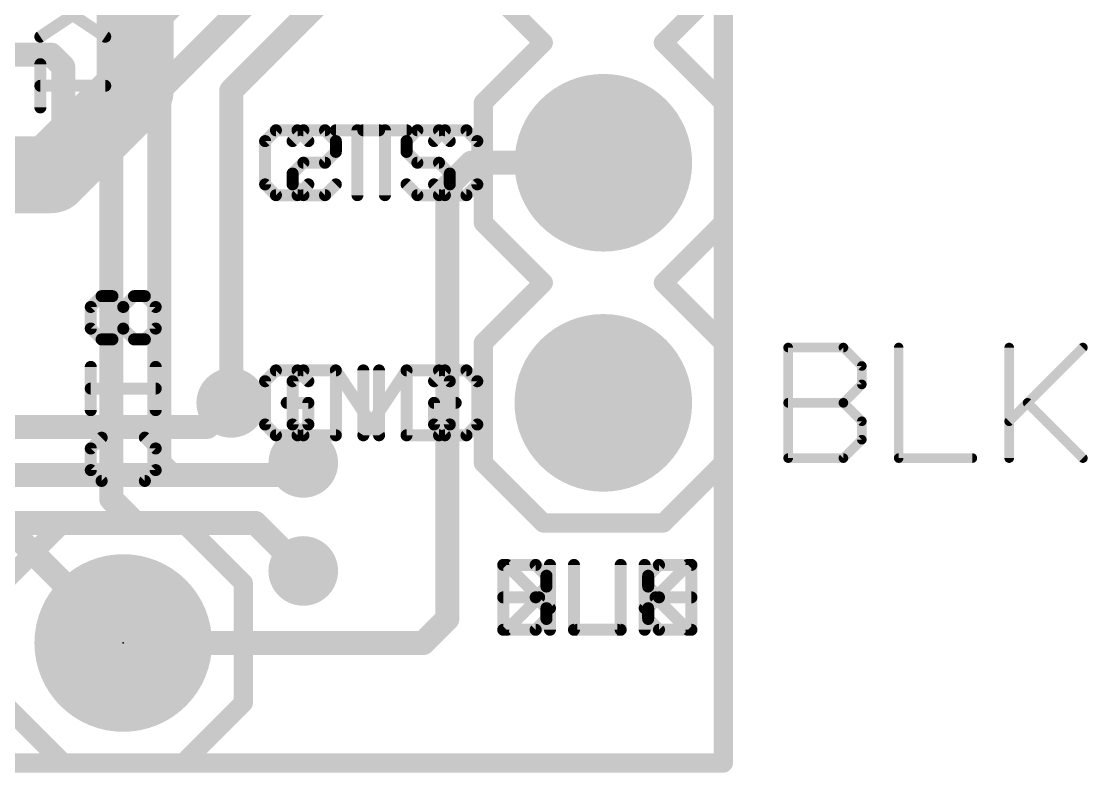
# Model space of a CAD drawing. Extents: x -3 to 111, y -18 to 20.
# Drawn here: x 35.75 to 47.04, y -0.1 to 7.85 of the extents above; entities that cross this region are included whole.
import ezdxf

# ---------------------------------------------------------------- set-up
doc = ezdxf.new("R2010")
doc.units = 0
for name, color, linetype in [('1', 12, 'CONTINUOUS'), ('16', 132, 'CONTINUOUS'), ('17', 110, 'CONTINUOUS'), ('18', 110, 'CONTINUOUS'), ('20', 53, 'CONTINUOUS'), ('21', 41, 'CONTINUOUS'), ('22', 40, 'CONTINUOUS'), ('23', 53, 'CONTINUOUS'), ('51', 53, 'CONTINUOUS')]:
    doc.layers.add(name, color=color, linetype=linetype)

# ---------------------------------------------------------------- blocks, each defined once
blk = doc.blocks.new('RECT')
blk.add_solid([(-0.5, -0.5), (0.5, -0.5), (-0.5, 0.5), (0.5, 0.5)])
blk = doc.blocks.new('ROUNDP')
at = {"const_width": 0.5}
blk.add_lwpolyline([(0, -0.25, 1), (0, 0.25, 1), (0, -0.25)], format="xyb", dxfattribs=at)
blk = doc.blocks.new('ROUNDV')
at = {"const_width": 0.5}
blk.add_lwpolyline([(0, -0.25, 1), (0, 0.25, 1), (0, -0.25)], format="xyb", dxfattribs=at)

msp = doc.modelspace()

# ---------------------------------------------------------------- linework, layer by layer
at = {"layer": '1'}
for points, const_width in [([(43.18, 0), (43.18, 20.32)], 0.2032), ([(37.211, 7.112), (40.005, 9.906)], 0.254), ([(37.973, 7.112), (40.64, 9.779)], 0.254), ([(36.703, 7.366), (38.481, 9.144)], 0.254), ([(35.167, 7.493), (36.068, 7.493)], 0.254), ([(36.068, 7.493), (36.195, 7.366)], 0.254), ([(36.195, 7.366), (36.195, 6.223)], 0.254), ([(36.703, 2.794), (36.703, 7.366)], 0.254), ([(37.211, 3.175), (37.211, 7.112)], 0.254), ([(37.973, 3.81), (37.973, 7.112)], 0.254), ([(40.259, 6.096), (40.513, 6.35)], 0.254), ([(40.513, 6.35), (41.91, 6.35)], 0.254), ([(36.195, 6.223), (36.068, 6.096)], 0.254), ([(36.068, 6.096), (35.14, 6.096)], 0.254), ([(40.259, 1.524), (40.259, 6.096)], 0.254), ([(37.338, 3.048), (37.211, 3.175)], 0.254), ([(38.735, 3.175), (38.608, 3.048)], 0.254), ([(38.608, 3.048), (37.338, 3.048)], 0.254), ([(36.957, 2.54), (36.703, 2.794)], 0.254), ([(35.56, 2.54), (36.83, 1.27)], 0.254), ([(38.227, 2.54), (36.957, 2.54)], 0.254), ([(38.735, 2.032), (38.227, 2.54)], 0.254), ([(40.005, 1.27), (40.259, 1.524)], 0.254), ([(36.83, 1.27), (40.005, 1.27)], 0.254), ([(0, 0), (43.18, 0)], 0.2032)]:
    msp.add_lwpolyline(points, dxfattribs=dict(at, const_width=const_width))
for points, const_width in [([(36.1129, 7.5379, 1), (36.0231, 7.4481)], 0.127), ([(36.068, 7.4295, 1), (36.068, 7.5565)], 0.127), ([(36.2585, 7.366, 1), (36.1315, 7.366)], 0.127), ([(36.1501, 7.3211, 1), (36.2399, 7.4109)], 0.127), ([(36.7665, 7.366, 1), (36.6395, 7.366)], 0.127), ([(36.6581, 7.4109, 1), (36.7479, 7.3211)], 0.127), ([(37.2745, 7.112, 1), (37.1475, 7.112)], 0.127), ([(38.0365, 7.112, 1), (37.9095, 7.112)], 0.127), ([(37.1661, 7.1569, 1), (37.2559, 7.0671)], 0.127), ([(37.9281, 7.1569, 1), (38.0179, 7.0671)], 0.127), ([(40.513, 6.4135, 1), (40.513, 6.2865)], 0.127), ([(40.5579, 6.3051, 1), (40.4681, 6.3949)], 0.127), ([(41.91, 6.2865, 1), (41.91, 6.4135)], 0.127), ([(36.2399, 6.1781, 1), (36.1501, 6.2679)], 0.127), ([(36.068, 6.0325, 1), (36.068, 6.1595)], 0.127), ([(36.1315, 6.223, 1), (36.2585, 6.223)], 0.127), ([(40.3225, 6.096, 1), (40.1955, 6.096)], 0.127), ([(36.0231, 6.1409, 1), (36.1129, 6.0511)], 0.127), ([(40.2141, 6.1409, 1), (40.3039, 6.0511)], 0.127), ([(37.9095, 3.81, 1), (38.0365, 3.81)], 0.127), ([(37.2559, 3.2199, 1), (37.1661, 3.1301)], 0.127), ([(38.7799, 3.1301, 1), (38.6901, 3.2199)], 0.127), ([(37.1475, 3.175, 1), (37.2745, 3.175)], 0.127), ([(37.338, 3.1115, 1), (37.338, 2.9845)], 0.127), ([(38.608, 2.9845, 1), (38.608, 3.1115)], 0.127), ([(37.2931, 3.0031, 1), (37.3829, 3.0929)], 0.127), ([(38.5631, 3.0929, 1), (38.6529, 3.0031)], 0.127), ([(36.7479, 2.8389, 1), (36.6581, 2.7491)], 0.127), ([(36.6395, 2.794, 1), (36.7665, 2.794)], 0.127), ([(36.957, 2.6035, 1), (36.957, 2.4765)], 0.127), ([(36.9121, 2.4951, 1), (37.0019, 2.5849)], 0.127), ([(38.2719, 2.5849, 1), (38.1821, 2.4951)], 0.127), ([(38.227, 2.4765, 1), (38.227, 2.6035)], 0.127), ([(38.6901, 1.9871, 1), (38.7799, 2.0769)], 0.127), ([(40.1955, 1.524, 1), (40.3225, 1.524)], 0.127), ([(40.3039, 1.4791, 1), (40.2141, 1.5689)], 0.127), ([(36.83, 1.3335, 1), (36.83, 1.2065)], 0.127), ([(36.7851, 1.2251, 1), (36.8749, 1.3149)], 0.127), ([(39.9601, 1.3149, 1), (40.0499, 1.2251)], 0.127), ([(40.005, 1.2065, 1), (40.005, 1.3335)], 0.127), ([(43.1292, 0, 1), (43.2308, 0)], 0.1016), ([(43.18, -0.0508, 1), (43.18, 0.0508)], 0.1016)]:
    msp.add_lwpolyline(points, format="xyb", dxfattribs=dict(at, const_width=const_width))
at = {"layer": '16'}
for points, const_width in [([(43.18, 0), (43.18, 20.32)], 0.2032), ([(36.957, 7.112), (36.957, 8.509)], 0.8128), ([(36.068, 6.223), (36.957, 7.112)], 0.8128), ([(32.131, 6.223), (36.068, 6.223)], 0.8128), ([(37.719, 3.556), (37.973, 3.81)], 0.254), ([(37.719, 3.556), (26.035, 3.556)], 0.254), ([(38.608, 3.048), (38.735, 3.175)], 0.254), ([(38.608, 3.048), (24.892, 3.048)], 0.254), ([(38.227, 2.54), (25.4, 2.54)], 0.254), ([(38.227, 2.54), (38.735, 2.032)], 0.254), ([(0, 0), (43.18, 0)], 0.2032)]:
    msp.add_lwpolyline(points, dxfattribs=dict(at, const_width=const_width))
for points, const_width in [([(37.1007, 6.9683, 1), (36.8133, 7.2557)], 0.4064), ([(36.7538, 7.112, 1), (37.1602, 7.112)], 0.4064), ([(35.9243, 6.3667, 1), (36.2117, 6.0793)], 0.4064), ([(36.068, 6.0198, 1), (36.068, 6.4262)], 0.4064), ([(38.0179, 3.7651, 1), (37.9281, 3.8549)], 0.127), ([(37.6741, 3.6009, 1), (37.7639, 3.5111)], 0.127), ([(37.719, 3.4925, 1), (37.719, 3.6195)], 0.127), ([(38.7799, 3.1301, 1), (38.6901, 3.2199)], 0.127), ([(38.608, 2.9845, 1), (38.608, 3.1115)], 0.127), ([(38.5631, 3.0929, 1), (38.6529, 3.0031)], 0.127), ([(38.2719, 2.5849, 1), (38.1821, 2.4951)], 0.127), ([(38.227, 2.4765, 1), (38.227, 2.6035)], 0.127), ([(38.6901, 1.9871, 1), (38.7799, 2.0769)], 0.127), ([(43.1292, 0, 1), (43.2308, 0)], 0.1016), ([(43.18, -0.0508, 1), (43.18, 0.0508)], 0.1016)]:
    msp.add_lwpolyline(points, format="xyb", dxfattribs=dict(at, const_width=const_width))
at = {"layer": '20', "const_width": 0.2032}
for points in [[(43.18, 20.32), (43.18, 0)], [(43.18, 0), (0, 0)]]:
    msp.add_lwpolyline(points, dxfattribs=at)
at = {"layer": '20', "const_width": 0.1016}
for points in [[(43.1292, 0, 1), (43.2308, 0)], [(43.18, -0.0508, 1), (43.18, 0.0508)]]:
    msp.add_lwpolyline(points, format="xyb", dxfattribs=at)
at = {"layer": '21'}
for points, const_width in [([(41.275, 7.62), (40.64, 8.255)], 0.2032), ([(43.18, 8.255), (42.545, 7.62)], 0.2032), ([(35.9531, 7.6835), (36.6395, 8.1411)], 0.127), ([(35.9531, 8.1411), (36.6395, 7.6835)], 0.127), ([(40.64, 6.985), (41.275, 7.62)], 0.2032), ([(42.545, 7.62), (43.18, 6.985)], 0.2032), ([(35.9531, 6.9351), (35.9531, 7.3927)], 0.127), ([(36.6395, 7.1639), (35.9531, 7.1639)], 0.127), ([(40.64, 5.715), (40.64, 6.985)], 0.2032), ([(43.18, 6.985), (43.18, 5.715)], 0.2032), ([(38.4457, 6.6935), (38.3313, 6.5791)], 0.127), ([(38.6744, 6.6935), (38.4457, 6.6935)], 0.127), ([(38.7888, 6.5791), (38.6744, 6.6935)], 0.127), ([(39.0797, 6.6935), (39.5373, 6.6935)], 0.127), ([(39.3085, 6.0071), (39.3085, 6.6935)], 0.127), ([(39.9425, 6.6935), (39.8281, 6.5791)], 0.127), ([(40.1713, 6.6935), (39.9425, 6.6935)], 0.127), ([(40.2857, 6.5791), (40.1713, 6.6935)], 0.127), ([(38.3313, 6.5791), (38.3313, 6.1215)], 0.127), ([(39.8281, 6.5791), (39.8281, 6.4647)], 0.127), ([(39.8281, 6.4647), (39.9425, 6.3503)], 0.127), ([(39.9425, 6.3503), (40.1713, 6.3503)], 0.127), ([(40.1713, 6.3503), (40.2857, 6.2359)], 0.127), ([(40.2857, 6.2359), (40.2857, 6.1215)], 0.127), ([(38.3313, 6.1215), (38.4457, 6.0071)], 0.127), ([(38.6744, 6.0071), (38.7888, 6.1215)], 0.127), ([(39.9425, 6.0071), (39.8281, 6.1215)], 0.127), ([(40.2857, 6.1215), (40.1713, 6.0071)], 0.127), ([(38.4457, 6.0071), (38.6744, 6.0071)], 0.127), ([(40.1713, 6.0071), (39.9425, 6.0071)], 0.127), ([(41.275, 5.08), (40.64, 5.715)], 0.2032), ([(43.18, 5.715), (42.545, 5.08)], 0.2032), ([(40.64, 4.445), (41.275, 5.08)], 0.2032), ([(42.545, 5.08), (43.18, 4.445)], 0.2032), ([(36.6009, 4.9389), (36.4865, 4.8245)], 0.127), ([(36.8297, 4.8245), (36.9441, 4.9389)], 0.127), ([(36.9441, 4.9389), (37.0585, 4.9389)], 0.127), ([(37.0585, 4.9389), (37.1729, 4.8245)], 0.127), ([(36.4865, 4.8245), (36.4865, 4.5957)], 0.127), ([(36.8297, 4.5957), (36.8297, 4.8245)], 0.127), ([(37.1729, 4.8245), (37.1729, 4.5957)], 0.127), ([(36.4865, 4.5957), (36.6009, 4.4813)], 0.127), ([(36.7153, 4.4813), (36.8297, 4.5957)], 0.127), ([(37.1729, 4.5957), (37.0585, 4.4813)], 0.127), ([(36.6009, 4.4813), (36.7153, 4.4813)], 0.127), ([(40.64, 3.175), (40.64, 4.445)], 0.2032), ([(43.18, 4.445), (43.18, 3.175)], 0.2032), ([(36.4865, 3.7329), (36.4865, 4.1905)], 0.127), ([(38.4457, 4.1535), (38.3313, 4.0391)], 0.127), ([(38.6744, 4.1535), (38.4457, 4.1535)], 0.127), ([(38.7888, 4.0391), (38.6744, 4.1535)], 0.127), ([(39.0797, 3.4671), (39.0797, 4.1535)], 0.127), ([(39.0797, 4.1535), (39.5373, 3.4671)], 0.127), ([(39.5373, 3.4671), (39.5373, 4.1535)], 0.127), ([(39.8281, 4.1535), (39.8281, 3.4671)], 0.127), ([(40.1713, 4.1535), (39.8281, 4.1535)], 0.127), ([(40.2857, 4.0391), (40.1713, 4.1535)], 0.127), ([(38.3313, 4.0391), (38.3313, 3.5815)], 0.127), ([(40.2857, 3.5815), (40.2857, 4.0391)], 0.127), ([(37.1729, 3.9617), (36.4865, 3.9617)], 0.127), ([(38.7888, 3.8103), (38.56, 3.8103)], 0.127), ([(38.7888, 3.5815), (38.7888, 3.8103)], 0.127), ([(38.3313, 3.5815), (38.4457, 3.4671)], 0.127), ([(38.6744, 3.4671), (38.7888, 3.5815)], 0.127), ([(40.1713, 3.4671), (40.2857, 3.5815)], 0.127), ([(36.6009, 3.4421), (36.4865, 3.3277)], 0.127), ([(37.1729, 3.3277), (37.0585, 3.4421)], 0.127), ([(38.4457, 3.4671), (38.6744, 3.4671)], 0.127), ([(39.8281, 3.4671), (40.1713, 3.4671)], 0.127), ([(36.4865, 3.3277), (36.4865, 3.0989)], 0.127), ([(37.1729, 3.0989), (37.1729, 3.3277)], 0.127), ([(41.275, 2.54), (40.64, 3.175)], 0.2032), ([(43.18, 3.175), (42.545, 2.54)], 0.2032), ([(36.4865, 3.0989), (36.6009, 2.9845)], 0.127), ([(37.0585, 2.9845), (37.1729, 3.0989)], 0.127), ([(36.6009, 2.9845), (37.0585, 2.9845)], 0.127), ([(35.56, 1.905), (36.195, 2.54)], 0.2032), ([(36.195, 2.54), (37.465, 2.54)], 0.2032), ([(38.1, 1.905), (37.465, 2.54)], 0.2032), ([(42.545, 2.54), (41.275, 2.54)], 0.2032), ([(40.8509, 1.4097), (40.8509, 2.0961)], 0.127), ([(40.8509, 2.0961), (41.1941, 2.0961)], 0.127), ([(41.1941, 2.0961), (41.3085, 1.9817)], 0.127), ([(41.5993, 2.0961), (41.5993, 1.4097)], 0.127), ([(42.3477, 2.0961), (42.3477, 1.4097)], 0.127), ([(42.3477, 1.6385), (42.8053, 2.0961)], 0.127), ([(41.3085, 1.9817), (41.3085, 1.8673)], 0.127), ([(38.1, 0.635), (38.1, 1.905)], 0.2032), ([(41.3085, 1.8673), (41.1941, 1.7529)], 0.127), ([(40.8509, 1.7529), (41.1941, 1.7529)], 0.127), ([(41.1941, 1.7529), (41.3085, 1.6385)], 0.127), ([(42.4621, 1.7529), (42.8053, 1.4097)], 0.127), ([(41.3085, 1.6385), (41.3085, 1.5241)], 0.127), ([(41.3085, 1.5241), (41.1941, 1.4097)], 0.127), ([(41.1941, 1.4097), (40.8509, 1.4097)], 0.127), ([(41.5993, 1.4097), (42.0569, 1.4097)], 0.127), ([(36.195, 0), (35.56, 0.635)], 0.2032), ([(37.465, 0), (38.1, 0.635)], 0.2032), ([(37.465, 0), (36.195, 0)], 0.2032)]:
    msp.add_lwpolyline(points, dxfattribs=dict(at, const_width=const_width))
for points, const_width in [([(35.9355, 7.7099, 1), (35.9707, 7.6571)], 0.0635), ([(36.6219, 7.6571, 1), (36.6571, 7.7099)], 0.0635), ([(41.3109, 7.5841, 1), (41.2391, 7.6559)], 0.1016), ([(41.2391, 7.5841, 1), (41.3109, 7.6559)], 0.1016), ([(42.5809, 7.6559, 1), (42.5091, 7.5841)], 0.1016), ([(42.5091, 7.6559, 1), (42.5809, 7.5841)], 0.1016), ([(35.9849, 7.3927, 1), (35.9214, 7.3927)], 0.0635), ([(35.9531, 7.1956, 1), (35.9531, 7.1321)], 0.0635), ([(36.6395, 7.1321, 1), (36.6395, 7.1956)], 0.0635), ([(40.6908, 6.985, 1), (40.5892, 6.985)], 0.1016), ([(40.6041, 7.0209, 1), (40.6759, 6.9491)], 0.1016), ([(43.2308, 6.985, 1), (43.1292, 6.985)], 0.1016), ([(43.1441, 6.9491, 1), (43.2159, 7.0209)], 0.1016), ([(35.9214, 6.9351, 1), (35.9849, 6.9351)], 0.0635), ([(38.4457, 6.7252, 1), (38.4457, 6.6617)], 0.0635), ([(38.4681, 6.671, 1), (38.4232, 6.7159)], 0.0635), ([(38.6969, 6.7159, 1), (38.652, 6.671)], 0.0635), ([(38.6744, 6.6617, 1), (38.6744, 6.7252)], 0.0635), ([(39.0797, 6.7252, 1), (39.0797, 6.6617)], 0.0635), ([(39.3402, 6.6935, 1), (39.2767, 6.6935)], 0.0635), ([(39.5373, 6.6617, 1), (39.5373, 6.7252)], 0.0635), ([(39.9425, 6.7252, 1), (39.9425, 6.6617)], 0.0635), ([(39.9649, 6.671, 1), (39.92, 6.7159)], 0.0635), ([(40.1937, 6.7159, 1), (40.1488, 6.671)], 0.0635), ([(40.1713, 6.6617, 1), (40.1713, 6.7252)], 0.0635), ([(38.363, 6.5791, 1), (38.2995, 6.5791)], 0.0635), ([(38.3088, 6.6015, 1), (38.3537, 6.5566)], 0.0635), ([(38.7664, 6.5566, 1), (38.8113, 6.6015)], 0.0635), ([(39.8598, 6.5791, 1), (39.7963, 6.5791)], 0.0635), ([(39.8056, 6.6015, 1), (39.8505, 6.5566)], 0.0635), ([(40.2632, 6.5566, 1), (40.3081, 6.6015)], 0.0635), ([(39.7963, 6.4647, 1), (39.8598, 6.4647)], 0.0635), ([(39.8505, 6.4871, 1), (39.8056, 6.4422)], 0.0635), ([(39.9425, 6.382, 1), (39.9425, 6.3185)], 0.0635), ([(39.92, 6.3278, 1), (39.9649, 6.3727)], 0.0635), ([(40.1937, 6.3727, 1), (40.1488, 6.3278)], 0.0635), ([(40.1713, 6.3185, 1), (40.1713, 6.382)], 0.0635), ([(40.3174, 6.2359, 1), (40.2539, 6.2359)], 0.0635), ([(40.2632, 6.2134, 1), (40.3081, 6.2583)], 0.0635), ([(38.2995, 6.1215, 1), (38.363, 6.1215)], 0.0635), ([(38.3537, 6.1439, 1), (38.3088, 6.099)], 0.0635), ([(38.8113, 6.099, 1), (38.7664, 6.1439)], 0.0635), ([(39.8505, 6.1439, 1), (39.8056, 6.099)], 0.0635), ([(40.2539, 6.1215, 1), (40.3174, 6.1215)], 0.0635), ([(40.3081, 6.099, 1), (40.2632, 6.1439)], 0.0635), ([(38.4457, 6.0389, 1), (38.4457, 5.9754)], 0.0635), ([(38.4232, 5.9846, 1), (38.4681, 6.0296)], 0.0635), ([(38.652, 6.0296, 1), (38.6969, 5.9846)], 0.0635), ([(38.6744, 5.9754, 1), (38.6744, 6.0389)], 0.0635), ([(39.2767, 6.0071, 1), (39.3402, 6.0071)], 0.0635), ([(39.9425, 6.0389, 1), (39.9425, 5.9754)], 0.0635), ([(39.92, 5.9846, 1), (39.9649, 6.0296)], 0.0635), ([(40.1488, 6.0296, 1), (40.1937, 5.9846)], 0.0635), ([(40.1713, 5.9754, 1), (40.1713, 6.0389)], 0.0635), ([(40.6759, 5.7509, 1), (40.6041, 5.6791)], 0.1016), ([(40.5892, 5.715, 1), (40.6908, 5.715)], 0.1016), ([(43.1292, 5.715, 1), (43.2308, 5.715)], 0.1016), ([(43.2159, 5.6791, 1), (43.1441, 5.7509)], 0.1016), ([(41.3109, 5.0441, 1), (41.2391, 5.1159)], 0.1016), ([(41.2391, 5.0441, 1), (41.3109, 5.1159)], 0.1016), ([(42.5809, 5.1159, 1), (42.5091, 5.0441)], 0.1016), ([(42.5091, 5.1159, 1), (42.5809, 5.0441)], 0.1016), ([(36.6234, 4.9165, 1), (36.5785, 4.9614)], 0.0635), ([(36.9441, 4.9707, 1), (36.9441, 4.9072)], 0.0635), ([(36.9666, 4.9165, 1), (36.9217, 4.9614)], 0.0635), ([(37.081, 4.9614, 1), (37.0361, 4.9165)], 0.0635), ([(37.0585, 4.9072, 1), (37.0585, 4.9707)], 0.0635), ([(36.5183, 4.8245, 1), (36.4548, 4.8245)], 0.0635), ([(36.4641, 4.847, 1), (36.509, 4.8021)], 0.0635), ([(36.8615, 4.8245, 1), (36.798, 4.8245)], 0.0635), ([(36.8073, 4.847, 1), (36.8522, 4.8021)], 0.0635), ([(37.2047, 4.8245, 1), (37.1411, 4.8245)], 0.0635), ([(37.1504, 4.8021, 1), (37.1954, 4.847)], 0.0635), ([(36.4548, 4.5957, 1), (36.5183, 4.5957)], 0.0635), ([(36.509, 4.6182, 1), (36.4641, 4.5733)], 0.0635), ([(36.798, 4.5957, 1), (36.8615, 4.5957)], 0.0635), ([(36.8522, 4.5733, 1), (36.8073, 4.6182)], 0.0635), ([(37.1411, 4.5957, 1), (37.2047, 4.5957)], 0.0635), ([(37.1954, 4.5733, 1), (37.1504, 4.6182)], 0.0635), ([(36.6009, 4.5131, 1), (36.6009, 4.4496)], 0.0635), ([(36.5785, 4.4589, 1), (36.6234, 4.5038)], 0.0635), ([(36.6929, 4.5038, 1), (36.7378, 4.4589)], 0.0635), ([(36.7153, 4.4496, 1), (36.7153, 4.5131)], 0.0635), ([(37.0361, 4.5038, 1), (37.081, 4.4589)], 0.0635), ([(40.6908, 4.445, 1), (40.5892, 4.445)], 0.1016), ([(40.6041, 4.4809, 1), (40.6759, 4.4091)], 0.1016), ([(43.2308, 4.445, 1), (43.1292, 4.445)], 0.1016), ([(43.1441, 4.4091, 1), (43.2159, 4.4809)], 0.1016), ([(36.5183, 4.1905, 1), (36.4548, 4.1905)], 0.0635), ([(38.4457, 4.1852, 1), (38.4457, 4.1217)], 0.0635), ([(38.4681, 4.131, 1), (38.4232, 4.1759)], 0.0635), ([(38.6969, 4.1759, 1), (38.652, 4.131)], 0.0635), ([(38.6744, 4.1217, 1), (38.6744, 4.1852)], 0.0635), ([(39.1114, 4.1535, 1), (39.0479, 4.1535)], 0.0635), ([(39.1061, 4.1711, 1), (39.0533, 4.1359)], 0.0635), ([(39.569, 4.1535, 1), (39.5055, 4.1535)], 0.0635), ([(39.8598, 4.1535, 1), (39.7963, 4.1535)], 0.0635), ([(39.8281, 4.1852, 1), (39.8281, 4.1217)], 0.0635), ([(40.1937, 4.1759, 1), (40.1488, 4.131)], 0.0635), ([(40.1713, 4.1217, 1), (40.1713, 4.1852)], 0.0635), ([(38.363, 4.0391, 1), (38.2995, 4.0391)], 0.0635), ([(38.3088, 4.0615, 1), (38.3537, 4.0166)], 0.0635), ([(38.7664, 4.0166, 1), (38.8113, 4.0615)], 0.0635), ([(40.3174, 4.0391, 1), (40.2539, 4.0391)], 0.0635), ([(40.2632, 4.0166, 1), (40.3081, 4.0615)], 0.0635), ([(36.4865, 3.9935, 1), (36.4865, 3.93)], 0.0635), ([(37.1729, 3.93, 1), (37.1729, 3.9935)], 0.0635), ([(38.56, 3.842, 1), (38.56, 3.7785)], 0.0635), ([(38.8206, 3.8103, 1), (38.7571, 3.8103)], 0.0635), ([(38.7888, 3.7785, 1), (38.7888, 3.842)], 0.0635), ([(36.4548, 3.7329, 1), (36.5183, 3.7329)], 0.0635), ([(38.2995, 3.5815, 1), (38.363, 3.5815)], 0.0635), ([(38.3537, 3.6039, 1), (38.3088, 3.559)], 0.0635), ([(38.7571, 3.5815, 1), (38.8206, 3.5815)], 0.0635), ([(38.8113, 3.559, 1), (38.7664, 3.6039)], 0.0635), ([(40.2539, 3.5815, 1), (40.3174, 3.5815)], 0.0635), ([(40.3081, 3.559, 1), (40.2632, 3.6039)], 0.0635), ([(36.6234, 3.4196, 1), (36.5785, 3.4645)], 0.0635), ([(37.081, 3.4645, 1), (37.0361, 3.4196)], 0.0635), ([(38.4457, 3.4989, 1), (38.4457, 3.4354)], 0.0635), ([(38.4232, 3.4446, 1), (38.4681, 3.4896)], 0.0635), ([(38.652, 3.4896, 1), (38.6969, 3.4446)], 0.0635), ([(38.6744, 3.4354, 1), (38.6744, 3.4989)], 0.0635), ([(39.0479, 3.4671, 1), (39.1114, 3.4671)], 0.0635), ([(39.5055, 3.4671, 1), (39.569, 3.4671)], 0.0635), ([(39.5108, 3.4495, 1), (39.5637, 3.4847)], 0.0635), ([(39.7963, 3.4671, 1), (39.8598, 3.4671)], 0.0635), ([(39.8281, 3.4989, 1), (39.8281, 3.4354)], 0.0635), ([(40.1488, 3.4896, 1), (40.1937, 3.4446)], 0.0635), ([(40.1713, 3.4354, 1), (40.1713, 3.4989)], 0.0635), ([(36.5183, 3.3277, 1), (36.4548, 3.3277)], 0.0635), ([(37.2047, 3.3277, 1), (37.1411, 3.3277)], 0.0635), ([(36.4641, 3.3501, 1), (36.509, 3.3052)], 0.0635), ([(37.1504, 3.3052, 1), (37.1954, 3.3501)], 0.0635), ([(40.6759, 3.2109, 1), (40.6041, 3.1391)], 0.1016), ([(43.2159, 3.1391, 1), (43.1441, 3.2109)], 0.1016), ([(36.509, 3.1213, 1), (36.4641, 3.0764)], 0.0635), ([(37.1954, 3.0764, 1), (37.1504, 3.1213)], 0.0635), ([(40.5892, 3.175, 1), (40.6908, 3.175)], 0.1016), ([(43.1292, 3.175, 1), (43.2308, 3.175)], 0.1016), ([(36.4548, 3.0989, 1), (36.5183, 3.0989)], 0.0635), ([(36.6009, 3.0163, 1), (36.6009, 2.9527)], 0.0635), ([(37.0585, 2.9527, 1), (37.0585, 3.0163)], 0.0635), ([(37.1411, 3.0989, 1), (37.2047, 3.0989)], 0.0635), ([(36.5785, 2.962, 1), (36.6234, 3.007)], 0.0635), ([(37.0361, 3.007, 1), (37.081, 2.962)], 0.0635), ([(36.195, 2.5908, 1), (36.195, 2.4892)], 0.1016), ([(36.2309, 2.5041, 1), (36.1591, 2.5759)], 0.1016), ([(37.5009, 2.5759, 1), (37.4291, 2.5041)], 0.1016), ([(37.465, 2.4892, 1), (37.465, 2.5908)], 0.1016), ([(41.275, 2.5908, 1), (41.275, 2.4892)], 0.1016), ([(41.2391, 2.5041, 1), (41.3109, 2.5759)], 0.1016), ([(42.5091, 2.5759, 1), (42.5809, 2.5041)], 0.1016), ([(42.545, 2.4892, 1), (42.545, 2.5908)], 0.1016), ([(40.8826, 2.0961, 1), (40.8191, 2.0961)], 0.0635), ([(40.8509, 2.1278, 1), (40.8509, 2.0643)], 0.0635), ([(41.2165, 2.1185, 1), (41.1716, 2.0736)], 0.0635), ([(41.1941, 2.0643, 1), (41.1941, 2.1278)], 0.0635), ([(41.631, 2.0961, 1), (41.5675, 2.0961)], 0.0635), ([(42.3795, 2.0961, 1), (42.316, 2.0961)], 0.0635), ([(42.8278, 2.0736, 1), (42.7828, 2.1185)], 0.0635), ([(41.3402, 1.9817, 1), (41.2767, 1.9817)], 0.0635), ([(41.286, 1.9592, 1), (41.3309, 2.0041)], 0.0635), ([(38.1508, 1.905, 1), (38.0492, 1.905)], 0.1016), ([(38.0641, 1.8691, 1), (38.1359, 1.9409)], 0.1016), ([(41.3309, 1.8448, 1), (41.286, 1.8897)], 0.0635), ([(40.8509, 1.7846, 1), (40.8509, 1.7211)], 0.0635), ([(41.2165, 1.7753, 1), (41.1716, 1.7304)], 0.0635), ([(41.1716, 1.7753, 1), (41.2165, 1.7304)], 0.0635), ([(41.1941, 1.7211, 1), (41.1941, 1.7846)], 0.0635), ([(41.2767, 1.8673, 1), (41.3402, 1.8673)], 0.0635), ([(42.4846, 1.7753, 1), (42.4397, 1.7304)], 0.0635), ([(41.3402, 1.6385, 1), (41.2767, 1.6385)], 0.0635), ([(41.286, 1.616, 1), (41.3309, 1.6609)], 0.0635), ([(42.3253, 1.6609, 1), (42.3702, 1.616)], 0.0635), ([(41.3309, 1.5016, 1), (41.286, 1.5465)], 0.0635), ([(40.8509, 1.4415, 1), (40.8509, 1.378)], 0.0635), ([(41.1941, 1.378, 1), (41.1941, 1.4415)], 0.0635), ([(41.2767, 1.5241, 1), (41.3402, 1.5241)], 0.0635), ([(41.5993, 1.4415, 1), (41.5993, 1.378)], 0.0635), ([(42.0569, 1.378, 1), (42.0569, 1.4415)], 0.0635), ([(40.8191, 1.4097, 1), (40.8826, 1.4097)], 0.0635), ([(41.1716, 1.4322, 1), (41.2165, 1.3872)], 0.0635), ([(41.5675, 1.4097, 1), (41.631, 1.4097)], 0.0635), ([(42.316, 1.4097, 1), (42.3795, 1.4097)], 0.0635), ([(42.7828, 1.3872, 1), (42.8278, 1.4322)], 0.0635), ([(38.0492, 0.635, 1), (38.1508, 0.635)], 0.1016), ([(38.1359, 0.5991, 1), (38.0641, 0.6709)], 0.1016), ([(36.195, 0.0508, 1), (36.195, -0.0508)], 0.1016), ([(36.1591, -0.0359, 1), (36.2309, 0.0359)], 0.1016), ([(37.4291, 0.0359, 1), (37.5009, -0.0359)], 0.1016), ([(37.465, -0.0508, 1), (37.465, 0.0508)], 0.1016)]:
    msp.add_lwpolyline(points, format="xyb", dxfattribs=dict(at, const_width=const_width))
at = {"layer": '22', "const_width": 0.127}
for points in [[(38.6221, 6.5791), (38.7365, 6.6935)], [(38.7365, 6.6935), (38.9653, 6.6935)], [(38.9653, 6.6935), (39.0797, 6.5791)], [(39.8281, 6.6935), (39.3705, 6.6935)], [(39.5993, 6.0071), (39.5993, 6.6935)], [(40.1189, 6.5791), (40.2333, 6.6935)], [(40.2333, 6.6935), (40.4621, 6.6935)], [(40.4621, 6.6935), (40.5765, 6.5791)], [(39.0797, 6.5791), (39.0797, 6.4647)], [(40.5765, 6.5791), (40.5765, 6.1215)], [(39.0797, 6.4647), (38.9653, 6.3503)], [(38.7365, 6.3503), (38.6221, 6.2359)], [(38.9653, 6.3503), (38.7365, 6.3503)], [(38.6221, 6.2359), (38.6221, 6.1215)], [(38.6221, 6.1215), (38.7365, 6.0071)], [(38.9653, 6.0071), (39.0797, 6.1215)], [(40.2333, 6.0071), (40.1189, 6.1215)], [(40.5765, 6.1215), (40.4621, 6.0071)], [(38.7365, 6.0071), (38.9653, 6.0071)], [(40.4621, 6.0071), (40.2333, 6.0071)], [(36.6015, 4.9389), (36.4871, 4.8245)], [(36.7159, 4.9389), (36.6015, 4.9389)], [(36.8303, 4.8245), (36.7159, 4.9389)], [(37.0591, 4.9389), (37.1735, 4.8245)], [(36.4871, 4.8245), (36.4871, 4.5957)], [(36.8303, 4.5957), (36.8303, 4.8245)], [(37.1735, 4.8245), (37.1735, 4.5957)], [(36.4871, 4.5957), (36.6015, 4.4813)], [(36.9447, 4.4813), (36.8303, 4.5957)], [(37.1735, 4.5957), (37.0591, 4.4813)], [(37.0591, 4.4813), (36.9447, 4.4813)], [(37.1735, 3.7329), (37.1735, 4.1905)], [(38.6221, 4.0391), (38.7365, 4.1535)], [(38.7365, 4.1535), (39.0797, 4.1535)], [(39.0797, 4.1535), (39.0797, 3.4671)], [(39.8281, 4.1535), (39.3705, 3.4671)], [(39.3705, 3.4671), (39.3705, 4.1535)], [(39.8281, 3.4671), (39.8281, 4.1535)], [(40.1189, 4.0391), (40.2333, 4.1535)], [(40.2333, 4.1535), (40.4621, 4.1535)], [(40.4621, 4.1535), (40.5765, 4.0391)], [(38.6221, 3.5815), (38.6221, 4.0391)], [(40.5765, 4.0391), (40.5765, 3.5815)], [(36.4871, 3.9617), (37.1735, 3.9617)], [(40.1189, 3.5815), (40.1189, 3.8103)], [(40.1189, 3.8103), (40.3477, 3.8103)], [(38.7365, 3.4671), (38.6221, 3.5815)], [(40.2333, 3.4671), (40.1189, 3.5815)], [(40.5765, 3.5815), (40.4621, 3.4671)], [(36.4871, 3.3277), (36.6015, 3.4421)], [(37.0591, 3.4421), (37.1735, 3.3277)], [(39.0797, 3.4671), (38.7365, 3.4671)], [(40.4621, 3.4671), (40.2333, 3.4671)], [(36.4871, 3.0989), (36.4871, 3.3277)], [(37.1735, 3.3277), (37.1735, 3.0989)], [(36.6015, 2.9845), (36.4871, 3.0989)], [(37.1735, 3.0989), (37.0591, 2.9845)], [(37.0591, 2.9845), (36.6015, 2.9845)], [(41.3453, 1.6385), (40.8877, 2.0961)], [(41.3453, 2.0961), (41.3453, 1.4097)], [(42.0937, 2.0961), (42.0937, 1.4097)], [(42.4989, 2.0961), (42.3845, 1.9817)], [(42.8421, 2.0961), (42.4989, 2.0961)], [(42.8421, 1.4097), (42.8421, 2.0961)], [(42.3845, 1.9817), (42.3845, 1.8673)], [(42.3845, 1.8673), (42.4989, 1.7529)], [(41.2309, 1.7529), (40.8877, 1.4097)], [(42.4989, 1.7529), (42.3845, 1.6385)], [(42.8421, 1.7529), (42.4989, 1.7529)], [(42.3845, 1.6385), (42.3845, 1.5241)], [(42.3845, 1.5241), (42.4989, 1.4097)], [(42.0937, 1.4097), (41.6361, 1.4097)], [(42.4989, 1.4097), (42.8421, 1.4097)]]:
    msp.add_lwpolyline(points, dxfattribs=at)
at = {"layer": '22', "const_width": 0.0635}
for points in [[(38.7365, 6.7252, 1), (38.7365, 6.6617)], [(38.7589, 6.671, 1), (38.714, 6.7159)], [(38.9877, 6.7159, 1), (38.9428, 6.671)], [(38.9653, 6.6617, 1), (38.9653, 6.7252)], [(39.3705, 6.7252, 1), (39.3705, 6.6617)], [(39.631, 6.6935, 1), (39.5675, 6.6935)], [(39.8281, 6.6617, 1), (39.8281, 6.7252)], [(40.2333, 6.7252, 1), (40.2333, 6.6617)], [(40.2558, 6.671, 1), (40.2109, 6.7159)], [(40.4846, 6.7159, 1), (40.4397, 6.671)], [(40.4621, 6.6617, 1), (40.4621, 6.7252)], [(38.5996, 6.6015, 1), (38.6445, 6.5566)], [(39.1114, 6.5791, 1), (39.0479, 6.5791)], [(39.0572, 6.5566, 1), (39.1021, 6.6015)], [(40.0965, 6.6015, 1), (40.1414, 6.5566)], [(40.6083, 6.5791, 1), (40.5448, 6.5791)], [(40.554, 6.5566, 1), (40.599, 6.6015)], [(39.0479, 6.4647, 1), (39.1114, 6.4647)], [(39.1021, 6.4422, 1), (39.0572, 6.4871)], [(38.7365, 6.382, 1), (38.7365, 6.3185)], [(38.7589, 6.3278, 1), (38.714, 6.3727)], [(38.9428, 6.3727, 1), (38.9877, 6.3278)], [(38.9653, 6.3185, 1), (38.9653, 6.382)], [(38.6538, 6.2359, 1), (38.5903, 6.2359)], [(38.5996, 6.2583, 1), (38.6445, 6.2134)], [(38.5903, 6.1215, 1), (38.6538, 6.1215)], [(38.6445, 6.1439, 1), (38.5996, 6.099)], [(39.1021, 6.099, 1), (39.0572, 6.1439)], [(40.1414, 6.1439, 1), (40.0965, 6.099)], [(40.5448, 6.1215, 1), (40.6083, 6.1215)], [(40.599, 6.099, 1), (40.554, 6.1439)], [(38.7365, 6.0389, 1), (38.7365, 5.9754)], [(38.714, 5.9846, 1), (38.7589, 6.0296)], [(38.9428, 6.0296, 1), (38.9877, 5.9846)], [(38.9653, 5.9754, 1), (38.9653, 6.0389)], [(39.5675, 6.0071, 1), (39.631, 6.0071)], [(40.2333, 6.0389, 1), (40.2333, 5.9754)], [(40.2109, 5.9846, 1), (40.2558, 6.0296)], [(40.4397, 6.0296, 1), (40.4846, 5.9846)], [(40.4621, 5.9754, 1), (40.4621, 6.0389)], [(36.6015, 4.9707, 1), (36.6015, 4.9072)], [(36.6239, 4.9165, 1), (36.579, 4.9614)], [(36.7383, 4.9614, 1), (36.6934, 4.9165)], [(36.7159, 4.9072, 1), (36.7159, 4.9707)], [(37.0815, 4.9614, 1), (37.0366, 4.9165)], [(36.5189, 4.8245, 1), (36.4554, 4.8245)], [(36.4646, 4.847, 1), (36.5096, 4.8021)], [(36.862, 4.8245, 1), (36.7985, 4.8245)], [(36.8078, 4.8021, 1), (36.8527, 4.847)], [(37.2052, 4.8245, 1), (37.1417, 4.8245)], [(37.151, 4.8021, 1), (37.1959, 4.847)], [(36.5096, 4.6182, 1), (36.4646, 4.5733)], [(36.4554, 4.5957, 1), (36.5189, 4.5957)], [(36.7985, 4.5957, 1), (36.862, 4.5957)], [(36.8527, 4.6182, 1), (36.8078, 4.5733)], [(37.1417, 4.5957, 1), (37.2052, 4.5957)], [(37.1959, 4.5733, 1), (37.151, 4.6182)], [(36.579, 4.4589, 1), (36.6239, 4.5038)], [(36.9447, 4.5131, 1), (36.9447, 4.4496)], [(36.9222, 4.4589, 1), (36.9671, 4.5038)], [(37.0366, 4.5038, 1), (37.0815, 4.4589)], [(37.0591, 4.4496, 1), (37.0591, 4.5131)], [(37.2052, 4.1905, 1), (37.1417, 4.1905)], [(38.7365, 4.1852, 1), (38.7365, 4.1217)], [(38.7589, 4.131, 1), (38.714, 4.1759)], [(39.1114, 4.1535, 1), (39.0479, 4.1535)], [(39.0797, 4.1217, 1), (39.0797, 4.1852)], [(39.4022, 4.1535, 1), (39.3387, 4.1535)], [(39.8598, 4.1535, 1), (39.7963, 4.1535)], [(39.8545, 4.1359, 1), (39.8017, 4.1711)], [(40.2333, 4.1852, 1), (40.2333, 4.1217)], [(40.2558, 4.131, 1), (40.2109, 4.1759)], [(40.4846, 4.1759, 1), (40.4397, 4.131)], [(40.4621, 4.1217, 1), (40.4621, 4.1852)], [(38.6538, 4.0391, 1), (38.5903, 4.0391)], [(38.5996, 4.0615, 1), (38.6445, 4.0166)], [(40.0965, 4.0615, 1), (40.1414, 4.0166)], [(40.6083, 4.0391, 1), (40.5448, 4.0391)], [(40.554, 4.0166, 1), (40.599, 4.0615)], [(36.4871, 3.9935, 1), (36.4871, 3.93)], [(37.1735, 3.93, 1), (37.1735, 3.9935)], [(40.1507, 3.8103, 1), (40.0872, 3.8103)], [(40.1189, 3.842, 1), (40.1189, 3.7785)], [(40.3477, 3.7785, 1), (40.3477, 3.842)], [(37.1417, 3.7329, 1), (37.2052, 3.7329)], [(38.5903, 3.5815, 1), (38.6538, 3.5815)], [(38.6445, 3.6039, 1), (38.5996, 3.559)], [(40.0872, 3.5815, 1), (40.1507, 3.5815)], [(40.1414, 3.6039, 1), (40.0965, 3.559)], [(40.5448, 3.5815, 1), (40.6083, 3.5815)], [(40.599, 3.559, 1), (40.554, 3.6039)], [(36.6239, 3.4196, 1), (36.579, 3.4645)], [(37.0815, 3.4645, 1), (37.0366, 3.4196)], [(38.7365, 3.4989, 1), (38.7365, 3.4354)], [(38.714, 3.4446, 1), (38.7589, 3.4896)], [(39.0479, 3.4671, 1), (39.1114, 3.4671)], [(39.0797, 3.4354, 1), (39.0797, 3.4989)], [(39.3441, 3.4847, 1), (39.3969, 3.4495)], [(39.3387, 3.4671, 1), (39.4022, 3.4671)], [(39.7963, 3.4671, 1), (39.8598, 3.4671)], [(40.2333, 3.4989, 1), (40.2333, 3.4354)], [(40.2109, 3.4446, 1), (40.2558, 3.4896)], [(40.4397, 3.4896, 1), (40.4846, 3.4446)], [(40.4621, 3.4354, 1), (40.4621, 3.4989)], [(36.5189, 3.3277, 1), (36.4554, 3.3277)], [(37.2052, 3.3277, 1), (37.1417, 3.3277)], [(36.4646, 3.3501, 1), (36.5096, 3.3052)], [(37.151, 3.3052, 1), (37.1959, 3.3501)], [(36.5096, 3.1213, 1), (36.4646, 3.0764)], [(37.1959, 3.0764, 1), (37.151, 3.1213)], [(36.4554, 3.0989, 1), (36.5189, 3.0989)], [(36.6015, 3.0163, 1), (36.6015, 2.9527)], [(37.0591, 2.9527, 1), (37.0591, 3.0163)], [(37.1417, 3.0989, 1), (37.2052, 3.0989)], [(36.579, 2.962, 1), (36.6239, 3.007)], [(37.0366, 3.007, 1), (37.0815, 2.962)], [(40.9102, 2.1185, 1), (40.8652, 2.0736)], [(41.377, 2.0961, 1), (41.3135, 2.0961)], [(42.1255, 2.0961, 1), (42.062, 2.0961)], [(42.4989, 2.1278, 1), (42.4989, 2.0643)], [(42.5214, 2.0736, 1), (42.4765, 2.1185)], [(42.8739, 2.0961, 1), (42.8104, 2.0961)], [(42.8421, 2.0643, 1), (42.8421, 2.1278)], [(42.4163, 1.9817, 1), (42.3528, 1.9817)], [(42.3621, 2.0041, 1), (42.407, 1.9592)], [(42.407, 1.8897, 1), (42.3621, 1.8448)], [(41.2533, 1.7304, 1), (41.2084, 1.7753)], [(42.3528, 1.8673, 1), (42.4163, 1.8673)], [(42.4989, 1.7846, 1), (42.4989, 1.7211)], [(42.5214, 1.7304, 1), (42.4765, 1.7753)], [(42.4765, 1.7304, 1), (42.5214, 1.7753)], [(42.8421, 1.7211, 1), (42.8421, 1.7846)], [(41.3228, 1.616, 1), (41.3677, 1.6609)], [(42.4163, 1.6385, 1), (42.3528, 1.6385)], [(42.3621, 1.6609, 1), (42.407, 1.616)], [(42.407, 1.5465, 1), (42.3621, 1.5016)], [(41.6361, 1.4415, 1), (41.6361, 1.378)], [(42.0937, 1.378, 1), (42.0937, 1.4415)], [(42.3528, 1.5241, 1), (42.4163, 1.5241)], [(42.4989, 1.4415, 1), (42.4989, 1.378)], [(42.8421, 1.378, 1), (42.8421, 1.4415)], [(40.8652, 1.4322, 1), (40.9102, 1.3872)], [(41.3135, 1.4097, 1), (41.377, 1.4097)], [(42.062, 1.4097, 1), (42.1255, 1.4097)], [(42.4765, 1.3872, 1), (42.5214, 1.4322)], [(42.8104, 1.4097, 1), (42.8739, 1.4097)]]:
    msp.add_lwpolyline(points, format="xyb", dxfattribs=at)
at = {"layer": '23'}
msp.add_point((36.83, 1.27), dxfattribs=at)
at = {"layer": '51', "const_width": 0.1016}
for points in [[(43.8658, 3.2258), (43.8658, 4.3952)], [(43.8658, 4.3952), (44.4505, 4.3952)], [(44.4505, 4.3952), (44.6454, 4.2003)], [(45.0352, 4.3952), (45.0352, 3.2258)], [(46.2046, 4.3952), (46.2046, 3.2258)], [(46.2046, 3.6156), (46.9842, 4.3952)], [(44.6454, 4.2003), (44.6454, 4.0054)], [(44.6454, 4.0054), (44.4505, 3.8105)], [(43.8658, 3.8105), (44.4505, 3.8105)], [(44.4505, 3.8105), (44.6454, 3.6156)], [(46.3995, 3.8105), (46.9842, 3.2258)], [(44.6454, 3.6156), (44.6454, 3.4207)], [(44.6454, 3.4207), (44.4505, 3.2258)], [(44.4505, 3.2258), (43.8658, 3.2258)], [(45.0352, 3.2258), (45.8148, 3.2258)]]:
    msp.add_lwpolyline(points, dxfattribs=at)
at = {"layer": '51', "const_width": 0.0508}
for points in [[(43.8912, 4.3952, 1), (43.8404, 4.3952)], [(43.8658, 4.4206, 1), (43.8658, 4.3698)], [(44.4685, 4.4132, 1), (44.4325, 4.3772)], [(44.4505, 4.3698, 1), (44.4505, 4.4206)], [(45.0606, 4.3952, 1), (45.0098, 4.3952)], [(46.23, 4.3952, 1), (46.1792, 4.3952)], [(47.0022, 4.3772, 1), (46.9662, 4.4132)], [(44.6708, 4.2003, 1), (44.62, 4.2003)], [(44.6274, 4.1823, 1), (44.6634, 4.2183)], [(44.62, 4.0054, 1), (44.6708, 4.0054)], [(44.6634, 3.9874, 1), (44.6274, 4.0234)], [(43.8658, 3.8359, 1), (43.8658, 3.7851)], [(44.4685, 3.8285, 1), (44.4325, 3.7925)], [(44.4325, 3.8285, 1), (44.4685, 3.7925)], [(44.4505, 3.7851, 1), (44.4505, 3.8359)], [(46.4175, 3.8285, 1), (46.3815, 3.7925)], [(44.6708, 3.6156, 1), (44.62, 3.6156)], [(44.6274, 3.5976, 1), (44.6634, 3.6336)], [(46.1866, 3.6336, 1), (46.2226, 3.5976)], [(44.62, 3.4207, 1), (44.6708, 3.4207)], [(44.6634, 3.4027, 1), (44.6274, 3.4387)], [(43.8658, 3.2512, 1), (43.8658, 3.2004)], [(44.4505, 3.2004, 1), (44.4505, 3.2512)], [(45.0352, 3.2512, 1), (45.0352, 3.2004)], [(45.8148, 3.2004, 1), (45.8148, 3.2512)], [(43.8404, 3.2258, 1), (43.8912, 3.2258)], [(44.4325, 3.2438, 1), (44.4685, 3.2078)], [(45.0098, 3.2258, 1), (45.0606, 3.2258)], [(46.1792, 3.2258, 1), (46.23, 3.2258)], [(46.9662, 3.2078, 1), (47.0022, 3.2438)]]:
    msp.add_lwpolyline(points, format="xyb", dxfattribs=at)

# ---------------------------------------------------------------- block references
at = {"layer": '17', "xscale": 1.8796, "yscale": 1.8796}
for p in [(41.91, 6.35), (41.91, 6.35), (41.91, 3.81), (41.91, 3.81)]:
    msp.add_blockref('ROUNDP', p, dxfattribs=at)
at = {"layer": '17', "xscale": 1.8796, "yscale": 1.8796, "rotation": 270}
msp.add_blockref('ROUNDP', (36.83, 1.27), dxfattribs=at)
msp.add_blockref('ROUNDP', (36.83, 1.27), dxfattribs=at)
at = {"layer": '18', "xscale": 0.7366, "yscale": 0.7366}
for p in [(37.973, 3.81), (37.973, 3.81), (38.735, 3.175), (38.735, 3.175), (38.735, 2.032), (38.735, 2.032)]:
    msp.add_blockref('ROUNDV', p, dxfattribs=at)
at = {"layer": '51', "xscale": 0.508, "yscale": 0.508}
for p, rotation in [((41.91, 6.35), 270), ((41.91, 3.81), 270), ((36.83, 1.27), 180)]:
    msp.add_blockref('RECT', p, dxfattribs=dict(at, rotation=rotation))

doc.saveas('drawing.dxf')
